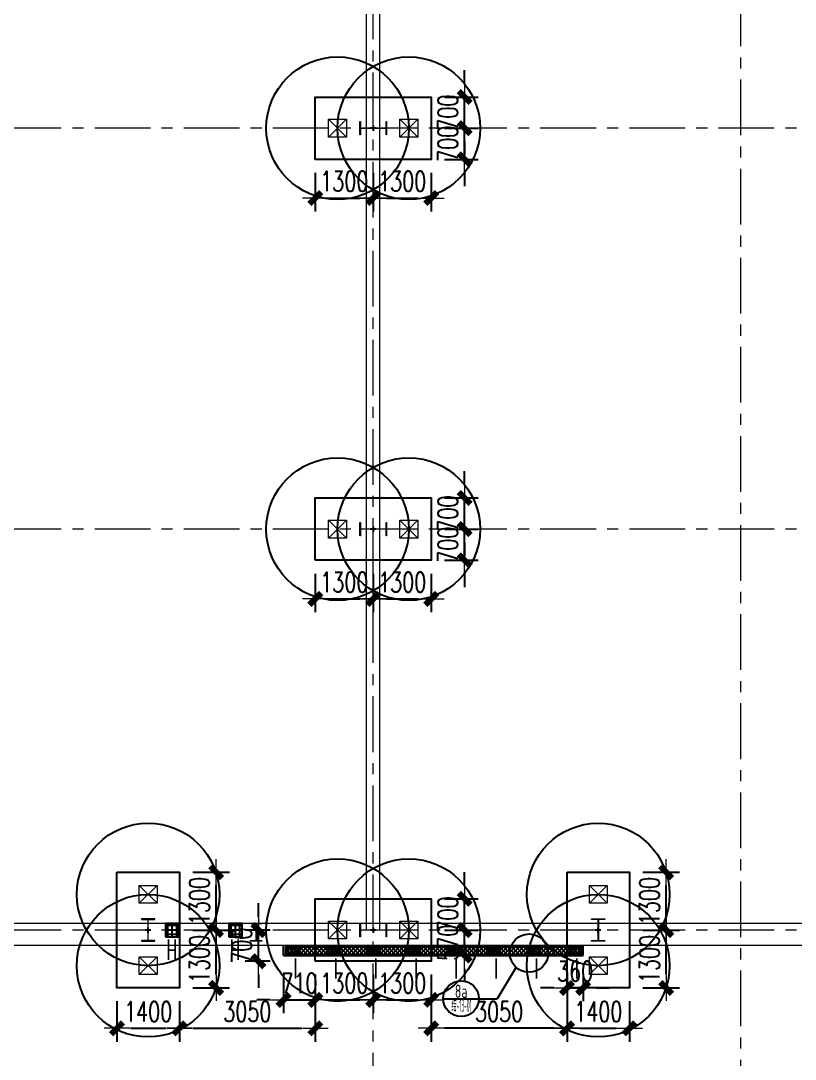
# Model space of a CAD drawing. Extents: x -1201378 to 2367219, y -619313 to 244905.
# Drawn here: x -140267 to -122889, y 134752 to 158063 of the extents above; entities that cross this region are included whole.
import ezdxf
from ezdxf.enums import TextEntityAlignment as Align

# ---------------------------------------------------------------- set-up
doc = ezdxf.new("R2010")
doc.units = 0
doc.header["$LTSCALE"] = 1000
doc.linetypes.add('CENTER', pattern=[2, 1.25, -0.25, 0.25, -0.25])
doc.layers.get('0').update_dxf_attribs({"linetype": 'CONTINUOUS'})
doc.layers.get('Defpoints').update_dxf_attribs({"linetype": 'CONTINUOUS'})
for name, color, linetype in [('2钢材断面', 2, 'CONTINUOUS'), ('30预埋件', 30, 'CONTINUOUS'), ('40钢材投影', 40, 'CONTINUOUS'), ('ALT_CEN-0-30', 1, 'CENTER'), ('S-DOTE1', 140, 'CENTER'), ('S-HATCH1-W', 252, 'CONTINUOUS'), ('S-SS', 111, 'CONTINUOUS'), ('S-XXX', 241, 'CONTINUOUS'), ('结构轮廓线', 1, 'CONTINUOUS')]:
    doc.layers.add(name, color=color, linetype=linetype)
for name, color, linetype, lineweight in [('S-axis', 111, 'CONTINUOUS', 0), ('S-bkl', 4, 'CONTINUOUS', 0), ('S-col', 2, 'CONTINUOUS', 0), ('S-dim', 81, 'CONTINUOUS', 0), ('S-dote', 5, 'CENTER', 0), ('S-zhuang', 1, 'CONTINUOUS', 0)]:
    doc.layers.add(name, color=color, linetype=linetype, lineweight=lineweight)
doc.styles.add('DHTEXT-1', font='romans.shx', dxfattribs={"width": 0.7, "bigfont": 'chinese.shx'})
doc.styles.add('HZS', font='hzs.shx', dxfattribs={"width": 0.7, "bigfont": 'hztxt.shx'})
doc.styles.add('SS1', font='tj-romans1.shx', dxfattribs={"width": 0.7, "bigfont": 'tj-hztxt1.shx'})
doc.dimstyles.new('S-150-ARCHI', dxfattribs={"dimscale": 150, "dimtxt": 3, "dimasz": 2, "dimexe": 2, "dimexo": 2, "dimgap": 1, "dimtad": 1, "dimdec": 0, "dimzin": 0, "dimdsep": 46, "dimtxsty": 'SS1', "dimblk1": 'TT', "dimblk2": 'TT', "dimsah": 1, "dimcen": 1, "dimclrd": 256, "dimclre": 256, "dimclrt": 256, "dimadec": 0, "dimazin": 0, "dimtfac": 1, "dimtdec": 0, "dimtix": 1, "dimtmove": 2, "dimatfit": 0, "dimldrblk": 'TT', "dimfxl": 2, "dimtolj": 1, "dimtzin": 0, "dimarcsym": 0})

# ---------------------------------------------------------------- blocks, each defined once
blk = doc.blocks.new('_FZH')
at = {"layer": 'S-col'}
blk.add_lwpolyline([(-0.375, -0.188), (-0.375, 0.187), (-0.36, 0.187), (-0.36, 0.005), (0.36, 0.005), (0.36, 0.187), (0.375, 0.187), (0.375, -0.188), (0.36, -0.188), (0.36, -0.005), (-0.36, -0.005), (-0.36, -0.188)], close=True, dxfattribs=at)
blk = doc.blocks.new('w4234324')
at = {"layer": 'S-col', "xscale": 800.0000000000005, "yscale": 800.0000000000005, "zscale": 800.0000000000005}
for p in [(-177454, 759820), (-177454, 750820), (-177454, 741820)]:
    blk.add_blockref('_FZH', p, dxfattribs=at)
blk = doc.blocks.new('S-ZHUANG-400')
at = {"layer": 'S-zhuang'}
for p, q in [((200, -200), (-200, 200)), ((-200, -200), (200, 200))]:
    blk.add_line(p, q, dxfattribs=at)
blk.add_lwpolyline([(-200, 200), (200, 200), (200, -200), (-200, -200)], close=True, dxfattribs=at)
blk = doc.blocks.new('CT2')
at = {"layer": 'Defpoints'}
for centre in [(-193625, -186366), (-193625, -187966)]:
    blk.add_circle(centre, 1600, dxfattribs=at)
at = {"layer": 'S-DOTE1', "ltscale": 0.25}
for p, q in [((-193565, -187166), (-193685, -187166)), ((-193625, -187226), (-193625, -187106))]:
    blk.add_line(p, q, dxfattribs=at)
at = {"layer": 'S-HATCH1-W'}
blk.add_lwpolyline([(-194325, -185866), (-192925, -185866), (-192925, -188466), (-194325, -188466)], close=True, dxfattribs=at)
at = {"layer": 'S-zhuang'}
for p in [(-193625, -186366), (-193625, -187966)]:
    blk.add_blockref('S-ZHUANG-400', p, dxfattribs=at)
blk = doc.blocks.new('1#轴网')
at = {"layer": 'S-dote'}
for p, q in [((-132358.5, 19024), (-132358.5, 124689.3)), ((-124108.5, 18867), (-124108.5, 124689.3)), ((-99358.5, 43027), (-216950.7, 43027)), ((-99358.5, 34027), (-216950.7, 34027)), ((-99358.5, 25027), (-216950.7, 25027))]:
    blk.add_line(p, q, dxfattribs=at)
blk = doc.blocks.new('TT')
blk.add_line((-0.969, 0), (0.969, 0))
at = {"const_width": 0.45}
blk.add_lwpolyline([(-0.442, -0.442), (0.442, 0.442)], dxfattribs=at)
blk = doc.blocks.new('*D2554')
at = {"layer": 'Defpoints', "color": 0, "transparency": 16777216}
for p in [(-133658, 136952), (-132358, 136952), (-132358, 136085)]:
    blk.add_point(p, dxfattribs=at)
at = {"layer": 'S-dim', "lineweight": -2, "transparency": 16777216}
for p, q in [((-133658, 136652), (-133658, 135785)), ((-132358, 136652), (-132358, 135785)), ((-133358, 136085), (-132658, 136085))]:
    blk.add_line(p, q, dxfattribs=at)
at = {"layer": 'S-dim', "lineweight": -2, "transparency": 16777216, "xscale": 300, "yscale": 300, "zscale": 300, "rotation": 180}
blk.add_blockref('TT', (-133658, 136085), dxfattribs=at)
at = {"layer": 'S-dim', "lineweight": -2, "transparency": 16777216, "xscale": 300, "yscale": 300, "zscale": 300}
blk.add_blockref('TT', (-132358, 136085), dxfattribs=at)
at = {"layer": 'S-dim', "transparency": 16777216, "insert": (-133008, 136460), "char_height": 450, "attachment_point": 5, "style": 'SS1'}
blk.add_mtext('\\A1;1300', dxfattribs=at)
blk = doc.blocks.new('*D2555')
at = {"layer": 'Defpoints', "color": 0, "transparency": 16777216}
for p in [(-132358, 136952), (-131058, 136952), (-131058, 136085)]:
    blk.add_point(p, dxfattribs=at)
at = {"layer": 'S-dim', "lineweight": -2, "transparency": 16777216}
for p, q in [((-132358, 136652), (-132358, 135785)), ((-131058, 136652), (-131058, 135785)), ((-132058, 136085), (-131358, 136085))]:
    blk.add_line(p, q, dxfattribs=at)
at = {"layer": 'S-dim', "lineweight": -2, "transparency": 16777216, "xscale": 300, "yscale": 300, "zscale": 300, "rotation": 180}
blk.add_blockref('TT', (-132358, 136085), dxfattribs=at)
at = {"layer": 'S-dim', "lineweight": -2, "transparency": 16777216, "xscale": 300, "yscale": 300, "zscale": 300}
blk.add_blockref('TT', (-131058, 136085), dxfattribs=at)
at = {"layer": 'S-dim', "transparency": 16777216, "insert": (-131708, 136460), "char_height": 450, "attachment_point": 5, "style": 'SS1'}
blk.add_mtext('\\A1;1300', dxfattribs=at)
blk = doc.blocks.new('*D2556')
at = {"layer": 'Defpoints', "color": 0, "transparency": 16777216}
for p in [(-131058, 137652), (-130307, 137652), (-131058, 137082)]:
    blk.add_point(p, dxfattribs=at)
at = {"layer": 'S-dim', "lineweight": -2, "transparency": 16777216}
for p, q in [((-130307, 137952), (-130307, 138252)), ((-130758, 137652), (-130007, 137652)), ((-130307, 137082), (-130307, 137652)), ((-130758, 137082), (-130007, 137082)), ((-130307, 136782), (-130307, 136482))]:
    blk.add_line(p, q, dxfattribs=at)
at = {"layer": 'S-dim', "lineweight": -2, "transparency": 16777216, "xscale": 300, "yscale": 300, "zscale": 300}
for p, rotation in [((-130307, 137652), 270), ((-130307, 137082), 90)]:
    blk.add_blockref('TT', p, dxfattribs=dict(at, rotation=rotation))
at = {"layer": 'S-dim', "transparency": 16777216, "insert": (-130682, 137367), "char_height": 450, "attachment_point": 5, "rotation": 90, "style": 'SS1'}
blk.add_mtext('\\A1;570', dxfattribs=at)
blk = doc.blocks.new('*D2557')
at = {"layer": 'Defpoints', "color": 0, "transparency": 16777216}
for p in [(-131058, 138352), (-130307, 138352), (-131058, 137652)]:
    blk.add_point(p, dxfattribs=at)
at = {"layer": 'S-dim', "lineweight": -2, "transparency": 16777216}
for p, q in [((-130307, 138652), (-130307, 138952)), ((-130758, 138352), (-130007, 138352)), ((-130307, 137652), (-130307, 138352)), ((-130758, 137652), (-130007, 137652)), ((-130307, 137352), (-130307, 137052))]:
    blk.add_line(p, q, dxfattribs=at)
at = {"layer": 'S-dim', "lineweight": -2, "transparency": 16777216, "xscale": 300, "yscale": 300, "zscale": 300}
for p, rotation in [((-130307, 138352), 270), ((-130307, 137652), 90)]:
    blk.add_blockref('TT', p, dxfattribs=dict(at, rotation=rotation))
at = {"layer": 'S-dim', "transparency": 16777216, "insert": (-130682, 138002), "char_height": 450, "attachment_point": 5, "rotation": 90, "style": 'SS1'}
blk.add_mtext('\\A1;700', dxfattribs=at)
blk = doc.blocks.new('*D2582')
at = {"layer": 'Defpoints', "color": 0, "transparency": 16777216}
for p in [(-133658, 145952), (-132358, 145952), (-132358, 145085)]:
    blk.add_point(p, dxfattribs=at)
at = {"layer": 'S-dim', "lineweight": -2, "transparency": 16777216}
for p, q in [((-133658, 145652), (-133658, 144785)), ((-132358, 145652), (-132358, 144785)), ((-133358, 145085), (-132658, 145085))]:
    blk.add_line(p, q, dxfattribs=at)
at = {"layer": 'S-dim', "lineweight": -2, "transparency": 16777216, "xscale": 300, "yscale": 300, "zscale": 300, "rotation": 180}
blk.add_blockref('TT', (-133658, 145085), dxfattribs=at)
at = {"layer": 'S-dim', "lineweight": -2, "transparency": 16777216, "xscale": 300, "yscale": 300, "zscale": 300}
blk.add_blockref('TT', (-132358, 145085), dxfattribs=at)
at = {"layer": 'S-dim', "transparency": 16777216, "insert": (-133008, 145460), "char_height": 450, "attachment_point": 5, "style": 'SS1'}
blk.add_mtext('\\A1;1300', dxfattribs=at)
blk = doc.blocks.new('*D2583')
at = {"layer": 'Defpoints', "color": 0, "transparency": 16777216}
for p in [(-132358, 145952), (-131058, 145952), (-131058, 145085)]:
    blk.add_point(p, dxfattribs=at)
at = {"layer": 'S-dim', "lineweight": -2, "transparency": 16777216}
for p, q in [((-132358, 145652), (-132358, 144785)), ((-131058, 145652), (-131058, 144785)), ((-132058, 145085), (-131358, 145085))]:
    blk.add_line(p, q, dxfattribs=at)
at = {"layer": 'S-dim', "lineweight": -2, "transparency": 16777216, "xscale": 300, "yscale": 300, "zscale": 300, "rotation": 180}
blk.add_blockref('TT', (-132358, 145085), dxfattribs=at)
at = {"layer": 'S-dim', "lineweight": -2, "transparency": 16777216, "xscale": 300, "yscale": 300, "zscale": 300}
blk.add_blockref('TT', (-131058, 145085), dxfattribs=at)
at = {"layer": 'S-dim', "transparency": 16777216, "insert": (-131708, 145460), "char_height": 450, "attachment_point": 5, "style": 'SS1'}
blk.add_mtext('\\A1;1300', dxfattribs=at)
blk = doc.blocks.new('*D2584')
at = {"layer": 'Defpoints', "color": 0, "transparency": 16777216}
for p in [(-131058, 146652), (-130307, 146652), (-131058, 145952)]:
    blk.add_point(p, dxfattribs=at)
at = {"layer": 'S-dim', "lineweight": -2, "transparency": 16777216}
for p, q in [((-130307, 146952), (-130307, 147252)), ((-130758, 146652), (-130007, 146652)), ((-130307, 145952), (-130307, 146652)), ((-130758, 145952), (-130007, 145952)), ((-130307, 145652), (-130307, 145352))]:
    blk.add_line(p, q, dxfattribs=at)
at = {"layer": 'S-dim', "lineweight": -2, "transparency": 16777216, "xscale": 300, "yscale": 300, "zscale": 300}
for p, rotation in [((-130307, 146652), 270), ((-130307, 145952), 90)]:
    blk.add_blockref('TT', p, dxfattribs=dict(at, rotation=rotation))
at = {"layer": 'S-dim', "transparency": 16777216, "insert": (-130682, 146302), "char_height": 450, "attachment_point": 5, "rotation": 90, "style": 'SS1'}
blk.add_mtext('\\A1;700', dxfattribs=at)
blk = doc.blocks.new('*D2585')
at = {"layer": 'Defpoints', "color": 0, "transparency": 16777216}
for p in [(-131058, 147352), (-130307, 147352), (-131058, 146652)]:
    blk.add_point(p, dxfattribs=at)
at = {"layer": 'S-dim', "lineweight": -2, "transparency": 16777216}
for p, q in [((-130307, 147652), (-130307, 147952)), ((-130758, 147352), (-130007, 147352)), ((-130307, 146652), (-130307, 147352)), ((-130758, 146652), (-130007, 146652)), ((-130307, 146352), (-130307, 146052))]:
    blk.add_line(p, q, dxfattribs=at)
at = {"layer": 'S-dim', "lineweight": -2, "transparency": 16777216, "xscale": 300, "yscale": 300, "zscale": 300}
for p, rotation in [((-130307, 147352), 270), ((-130307, 146652), 90)]:
    blk.add_blockref('TT', p, dxfattribs=dict(at, rotation=rotation))
at = {"layer": 'S-dim', "transparency": 16777216, "insert": (-130682, 147002), "char_height": 450, "attachment_point": 5, "rotation": 90, "style": 'SS1'}
blk.add_mtext('\\A1;700', dxfattribs=at)
blk = doc.blocks.new('*D2598')
at = {"layer": 'Defpoints', "color": 0, "transparency": 16777216}
for p in [(-133658, 154952), (-132358, 154952), (-132358, 154085)]:
    blk.add_point(p, dxfattribs=at)
at = {"layer": 'S-dim', "lineweight": -2, "transparency": 16777216}
for p, q in [((-133658, 154652), (-133658, 153785)), ((-132358, 154652), (-132358, 153785)), ((-133358, 154085), (-132658, 154085))]:
    blk.add_line(p, q, dxfattribs=at)
at = {"layer": 'S-dim', "lineweight": -2, "transparency": 16777216, "xscale": 300, "yscale": 300, "zscale": 300, "rotation": 180}
blk.add_blockref('TT', (-133658, 154085), dxfattribs=at)
at = {"layer": 'S-dim', "lineweight": -2, "transparency": 16777216, "xscale": 300, "yscale": 300, "zscale": 300}
blk.add_blockref('TT', (-132358, 154085), dxfattribs=at)
at = {"layer": 'S-dim', "transparency": 16777216, "insert": (-133008, 154460), "char_height": 450, "attachment_point": 5, "style": 'SS1'}
blk.add_mtext('\\A1;1300', dxfattribs=at)
blk = doc.blocks.new('*D2599')
at = {"layer": 'Defpoints', "color": 0, "transparency": 16777216}
for p in [(-132358, 154952), (-131058, 154952), (-131058, 154085)]:
    blk.add_point(p, dxfattribs=at)
at = {"layer": 'S-dim', "lineweight": -2, "transparency": 16777216}
for p, q in [((-132358, 154652), (-132358, 153785)), ((-131058, 154652), (-131058, 153785)), ((-132058, 154085), (-131358, 154085))]:
    blk.add_line(p, q, dxfattribs=at)
at = {"layer": 'S-dim', "lineweight": -2, "transparency": 16777216, "xscale": 300, "yscale": 300, "zscale": 300, "rotation": 180}
blk.add_blockref('TT', (-132358, 154085), dxfattribs=at)
at = {"layer": 'S-dim', "lineweight": -2, "transparency": 16777216, "xscale": 300, "yscale": 300, "zscale": 300}
blk.add_blockref('TT', (-131058, 154085), dxfattribs=at)
at = {"layer": 'S-dim', "transparency": 16777216, "insert": (-131708, 154460), "char_height": 450, "attachment_point": 5, "style": 'SS1'}
blk.add_mtext('\\A1;1300', dxfattribs=at)
blk = doc.blocks.new('*D2600')
at = {"layer": 'Defpoints', "color": 0, "transparency": 16777216}
for p in [(-131058, 155652), (-130307, 155652), (-131058, 154952)]:
    blk.add_point(p, dxfattribs=at)
at = {"layer": 'S-dim', "lineweight": -2, "transparency": 16777216}
for p, q in [((-130307, 155952), (-130307, 156252)), ((-130758, 155652), (-130007, 155652)), ((-130307, 154952), (-130307, 155652)), ((-130758, 154952), (-130007, 154952)), ((-130307, 154652), (-130307, 154352))]:
    blk.add_line(p, q, dxfattribs=at)
at = {"layer": 'S-dim', "lineweight": -2, "transparency": 16777216, "xscale": 300, "yscale": 300, "zscale": 300}
for p, rotation in [((-130307, 155652), 270), ((-130307, 154952), 90)]:
    blk.add_blockref('TT', p, dxfattribs=dict(at, rotation=rotation))
at = {"layer": 'S-dim', "transparency": 16777216, "insert": (-130682, 155302), "char_height": 450, "attachment_point": 5, "rotation": 90, "style": 'SS1'}
blk.add_mtext('\\A1;700', dxfattribs=at)
blk = doc.blocks.new('*D2601')
at = {"layer": 'Defpoints', "color": 0, "transparency": 16777216}
for p in [(-131058, 156352), (-130307, 156352), (-131058, 155652)]:
    blk.add_point(p, dxfattribs=at)
at = {"layer": 'S-dim', "lineweight": -2, "transparency": 16777216}
for p, q in [((-130307, 156652), (-130307, 156952)), ((-130758, 156352), (-130007, 156352)), ((-130307, 155652), (-130307, 156352)), ((-130758, 155652), (-130007, 155652)), ((-130307, 155352), (-130307, 155052))]:
    blk.add_line(p, q, dxfattribs=at)
at = {"layer": 'S-dim', "lineweight": -2, "transparency": 16777216, "xscale": 300, "yscale": 300, "zscale": 300}
for p, rotation in [((-130307, 156352), 270), ((-130307, 155652), 90)]:
    blk.add_blockref('TT', p, dxfattribs=dict(at, rotation=rotation))
at = {"layer": 'S-dim', "transparency": 16777216, "insert": (-130682, 156002), "char_height": 450, "attachment_point": 5, "rotation": 90, "style": 'SS1'}
blk.add_mtext('\\A1;700', dxfattribs=at)
blk = doc.blocks.new('*D2846')
at = {"layer": 'Defpoints', "color": 0, "transparency": 16777216}
for p in [(-138108, 136352), (-136708, 136352), (-136708, 135446)]:
    blk.add_point(p, dxfattribs=at)
at = {"layer": 'S-dim', "lineweight": -2, "transparency": 16777216}
for p, q in [((-138108, 136052), (-138108, 135146)), ((-136708, 136052), (-136708, 135146)), ((-137808, 135446), (-137008, 135446))]:
    blk.add_line(p, q, dxfattribs=at)
at = {"layer": 'S-dim', "lineweight": -2, "transparency": 16777216, "xscale": 300, "yscale": 300, "zscale": 300, "rotation": 180}
blk.add_blockref('TT', (-138108, 135446), dxfattribs=at)
at = {"layer": 'S-dim', "lineweight": -2, "transparency": 16777216, "xscale": 300, "yscale": 300, "zscale": 300}
blk.add_blockref('TT', (-136708, 135446), dxfattribs=at)
at = {"layer": 'S-dim', "transparency": 16777216, "insert": (-137408, 135821), "char_height": 450, "attachment_point": 5, "style": 'SS1'}
blk.add_mtext('\\A1;1400', dxfattribs=at)
blk = doc.blocks.new('*D2847')
at = {"layer": 'Defpoints', "color": 0, "transparency": 16777216}
for p in [(-133658, 136371), (-136708, 136352), (-133658, 135446)]:
    blk.add_point(p, dxfattribs=at)
at = {"layer": 'S-dim', "lineweight": -2, "transparency": 16777216}
for p, q in [((-136708, 136052), (-136708, 135146)), ((-133658, 136071), (-133658, 135146)), ((-136408, 135446), (-133958, 135446))]:
    blk.add_line(p, q, dxfattribs=at)
at = {"layer": 'S-dim', "lineweight": -2, "transparency": 16777216, "xscale": 300, "yscale": 300, "zscale": 300, "rotation": 180}
blk.add_blockref('TT', (-136708, 135446), dxfattribs=at)
at = {"layer": 'S-dim', "lineweight": -2, "transparency": 16777216, "xscale": 300, "yscale": 300, "zscale": 300}
blk.add_blockref('TT', (-133658, 135446), dxfattribs=at)
at = {"layer": 'S-dim', "transparency": 16777216, "insert": (-135183, 135821), "char_height": 450, "attachment_point": 5, "style": 'SS1'}
blk.add_mtext('\\A1;3050', dxfattribs=at)
blk = doc.blocks.new('*D2848')
at = {"layer": 'Defpoints', "color": 0, "transparency": 16777216}
for p in [(-136708, 137652), (-135884, 137652), (-136708, 136352)]:
    blk.add_point(p, dxfattribs=at)
at = {"layer": 'S-dim', "lineweight": -2, "transparency": 16777216}
for p, q in [((-136408, 137652), (-135584, 137652)), ((-135884, 136652), (-135884, 137352)), ((-136408, 136352), (-135584, 136352))]:
    blk.add_line(p, q, dxfattribs=at)
at = {"layer": 'S-dim', "lineweight": -2, "transparency": 16777216, "xscale": 300, "yscale": 300, "zscale": 300}
for p, rotation in [((-135884, 137652), 90), ((-135884, 136352), 270)]:
    blk.add_blockref('TT', p, dxfattribs=dict(at, rotation=rotation))
at = {"layer": 'S-dim', "transparency": 16777216, "insert": (-136259, 137002), "char_height": 450, "attachment_point": 5, "rotation": 90, "style": 'SS1'}
blk.add_mtext('\\A1;1300', dxfattribs=at)
blk = doc.blocks.new('*D2849')
at = {"layer": 'Defpoints', "color": 0, "transparency": 16777216}
for p in [(-136708, 138952), (-135884, 138952), (-136708, 137652)]:
    blk.add_point(p, dxfattribs=at)
at = {"layer": 'S-dim', "lineweight": -2, "transparency": 16777216}
for p, q in [((-136408, 138952), (-135584, 138952)), ((-135884, 137952), (-135884, 138652)), ((-136408, 137652), (-135584, 137652))]:
    blk.add_line(p, q, dxfattribs=at)
at = {"layer": 'S-dim', "lineweight": -2, "transparency": 16777216, "xscale": 300, "yscale": 300, "zscale": 300}
for p, rotation in [((-135884, 138952), 90), ((-135884, 137652), 270)]:
    blk.add_blockref('TT', p, dxfattribs=dict(at, rotation=rotation))
at = {"layer": 'S-dim', "transparency": 16777216, "insert": (-136259, 138302), "char_height": 450, "attachment_point": 5, "rotation": 90, "style": 'SS1'}
blk.add_mtext('\\A1;1300', dxfattribs=at)
blk = doc.blocks.new('*D2858')
at = {"layer": 'Defpoints', "color": 0, "transparency": 16777216}
for p in [(-128008, 136352), (-126608, 136352), (-126608, 135446)]:
    blk.add_point(p, dxfattribs=at)
at = {"layer": 'S-dim', "lineweight": -2, "transparency": 16777216}
for p, q in [((-128008, 136052), (-128008, 135146)), ((-126608, 136052), (-126608, 135146)), ((-127708, 135446), (-126908, 135446))]:
    blk.add_line(p, q, dxfattribs=at)
at = {"layer": 'S-dim', "lineweight": -2, "transparency": 16777216, "xscale": 300, "yscale": 300, "zscale": 300, "rotation": 180}
blk.add_blockref('TT', (-128008, 135446), dxfattribs=at)
at = {"layer": 'S-dim', "lineweight": -2, "transparency": 16777216, "xscale": 300, "yscale": 300, "zscale": 300}
blk.add_blockref('TT', (-126608, 135446), dxfattribs=at)
at = {"layer": 'S-dim', "transparency": 16777216, "insert": (-127308, 135821), "char_height": 450, "attachment_point": 5, "style": 'SS1'}
blk.add_mtext('\\A1;1400', dxfattribs=at)
blk = doc.blocks.new('*D2859')
at = {"layer": 'Defpoints', "color": 0, "transparency": 16777216}
for p in [(-126608, 137652), (-125784, 137652), (-126608, 136352)]:
    blk.add_point(p, dxfattribs=at)
at = {"layer": 'S-dim', "lineweight": -2, "transparency": 16777216}
for p, q in [((-126308, 137652), (-125484, 137652)), ((-125784, 136652), (-125784, 137352)), ((-126308, 136352), (-125484, 136352))]:
    blk.add_line(p, q, dxfattribs=at)
at = {"layer": 'S-dim', "lineweight": -2, "transparency": 16777216, "xscale": 300, "yscale": 300, "zscale": 300}
for p, rotation in [((-125784, 137652), 90), ((-125784, 136352), 270)]:
    blk.add_blockref('TT', p, dxfattribs=dict(at, rotation=rotation))
at = {"layer": 'S-dim', "transparency": 16777216, "insert": (-126159, 137002), "char_height": 450, "attachment_point": 5, "rotation": 90, "style": 'SS1'}
blk.add_mtext('\\A1;1300', dxfattribs=at)
blk = doc.blocks.new('*D2860')
at = {"layer": 'Defpoints', "color": 0, "transparency": 16777216}
for p in [(-126608, 138952), (-125784, 138952), (-126608, 137652)]:
    blk.add_point(p, dxfattribs=at)
at = {"layer": 'S-dim', "lineweight": -2, "transparency": 16777216}
for p, q in [((-126308, 138952), (-125484, 138952)), ((-125784, 137952), (-125784, 138652)), ((-126308, 137652), (-125484, 137652))]:
    blk.add_line(p, q, dxfattribs=at)
at = {"layer": 'S-dim', "lineweight": -2, "transparency": 16777216, "xscale": 300, "yscale": 300, "zscale": 300}
for p, rotation in [((-125784, 138952), 90), ((-125784, 137652), 270)]:
    blk.add_blockref('TT', p, dxfattribs=dict(at, rotation=rotation))
at = {"layer": 'S-dim', "transparency": 16777216, "insert": (-126159, 138302), "char_height": 450, "attachment_point": 5, "rotation": 90, "style": 'SS1'}
blk.add_mtext('\\A1;1300', dxfattribs=at)
blk = doc.blocks.new('*D2861')
at = {"layer": 'Defpoints', "color": 0, "transparency": 16777216}
for p in [(-131058, 136352), (-128008, 136352), (-131058, 135446)]:
    blk.add_point(p, dxfattribs=at)
at = {"layer": 'S-dim', "lineweight": -2, "transparency": 16777216}
for p, q in [((-131058, 136052), (-131058, 135146)), ((-128008, 136052), (-128008, 135146)), ((-128308, 135446), (-130758, 135446))]:
    blk.add_line(p, q, dxfattribs=at)
at = {"layer": 'S-dim', "lineweight": -2, "transparency": 16777216, "xscale": 300, "yscale": 300, "zscale": 300, "rotation": 180}
blk.add_blockref('TT', (-131058, 135446), dxfattribs=at)
at = {"layer": 'S-dim', "lineweight": -2, "transparency": 16777216, "xscale": 300, "yscale": 300, "zscale": 300}
blk.add_blockref('TT', (-128008, 135446), dxfattribs=at)
at = {"layer": 'S-dim', "transparency": 16777216, "insert": (-129533, 135821), "char_height": 450, "attachment_point": 5, "style": 'SS1'}
blk.add_mtext('\\A1;3050', dxfattribs=at)
blk = doc.blocks.new('*D6506')
at = {"layer": 'Defpoints', "color": 0, "transparency": 16777216}
for p in [(-134368, 136952), (-133658, 136952), (-133658, 136085)]:
    blk.add_point(p, dxfattribs=at)
at = {"layer": 'S-dim', "lineweight": -2, "transparency": 16777216}
for p, q in [((-134368, 136652), (-134368, 135785)), ((-133658, 136652), (-133658, 135785)), ((-134668, 136085), (-134968, 136085)), ((-134368, 136085), (-133658, 136085)), ((-133358, 136085), (-133058, 136085))]:
    blk.add_line(p, q, dxfattribs=at)
at = {"layer": 'S-dim', "lineweight": -2, "transparency": 16777216, "xscale": 300, "yscale": 300, "zscale": 300}
blk.add_blockref('TT', (-134368, 136085), dxfattribs=at)
at = {"layer": 'S-dim', "lineweight": -2, "transparency": 16777216, "xscale": 300, "yscale": 300, "zscale": 300, "rotation": 180}
blk.add_blockref('TT', (-133658, 136085), dxfattribs=at)
at = {"layer": 'S-dim', "transparency": 16777216, "insert": (-134013, 136460), "char_height": 450, "attachment_point": 5, "style": 'SS1'}
blk.add_mtext('\\A1;710', dxfattribs=at)
blk = doc.blocks.new('*D6507')
at = {"layer": 'Defpoints', "color": 0, "transparency": 16777216}
for p in [(-134933, 137652), (-134368, 137652), (-134368, 136952)]:
    blk.add_point(p, dxfattribs=at)
at = {"layer": 'S-dim', "lineweight": -2, "transparency": 16777216}
for p, q in [((-134933, 137952), (-134933, 138252)), ((-134668, 137652), (-135233, 137652)), ((-134933, 136952), (-134933, 137652)), ((-134668, 136952), (-135233, 136952)), ((-134933, 136652), (-134933, 136352))]:
    blk.add_line(p, q, dxfattribs=at)
at = {"layer": 'S-dim', "lineweight": -2, "transparency": 16777216, "xscale": 300, "yscale": 300, "zscale": 300}
for p, rotation in [((-134933, 137652), 270), ((-134933, 136952), 90)]:
    blk.add_blockref('TT', p, dxfattribs=dict(at, rotation=rotation))
at = {"layer": 'S-dim', "transparency": 16777216, "insert": (-135308, 137302), "char_height": 450, "attachment_point": 5, "rotation": 90, "style": 'SS1'}
blk.add_mtext('\\A1;700', dxfattribs=at)
blk = doc.blocks.new('*D6508')
at = {"layer": 'Defpoints', "color": 0, "transparency": 16777216}
for p in [(-128008, 136952), (-127648, 136952), (-127648, 136352)]:
    blk.add_point(p, dxfattribs=at)
at = {"layer": 'S-dim', "lineweight": -2, "transparency": 16777216}
for p, q in [((-128008, 136652), (-128008, 136052)), ((-127648, 136652), (-127648, 136052)), ((-128308, 136352), (-128608, 136352)), ((-128008, 136352), (-127648, 136352)), ((-127348, 136352), (-127048, 136352))]:
    blk.add_line(p, q, dxfattribs=at)
at = {"layer": 'S-dim', "lineweight": -2, "transparency": 16777216, "xscale": 300, "yscale": 300, "zscale": 300}
blk.add_blockref('TT', (-128008, 136352), dxfattribs=at)
at = {"layer": 'S-dim', "lineweight": -2, "transparency": 16777216, "xscale": 300, "yscale": 300, "zscale": 300, "rotation": 180}
blk.add_blockref('TT', (-127648, 136352), dxfattribs=at)
at = {"layer": 'S-dim', "transparency": 16777216, "insert": (-127828, 136727), "char_height": 450, "attachment_point": 5, "style": 'SS1'}
blk.add_mtext('\\A1;360', dxfattribs=at)
blk = doc.blocks.new('1号厂房一层')
at = {"layer": '结构轮廓线', "color": 1, "ltscale": 500}
for p, q in [((-134368, 437082), (-134368, 437302)), ((-127648, 437082), (-127648, 437302)), ((-134368, 437082), (-127648, 437082)), ((-134318, 437082), (-127698, 437082))]:
    blk.add_line(p, q, dxfattribs=at)
blk = doc.blocks.new('20250903183753')
at = {"layer": '2钢材断面'}
for p, q in [((150, 0), (-150, 0)), ((-150, 0), (-150, -300)), ((150, -300), (150, 0)), ((-150, -300), (150, -300))]:
    blk.add_line(p, q, dxfattribs=at)
at = {"layer": '40钢材投影'}
for centre, radius in [((-100, -50), 12), ((-100, -150), 12), ((-100, -50), 6), ((-100, -150), 6), ((0, -50), 12), ((0, -150), 12), ((0, -50), 6), ((0, -150), 6), ((100, -50), 12), ((100, -150), 12), ((100, -50), 6), ((100, -150), 6), ((-100, -250), 12), ((-100, -250), 6), ((0, -250), 12), ((0, -250), 6), ((100, -251), 12), ((100, -251), 6)]:
    blk.add_circle(centre, radius, dxfattribs=at)
at = {"layer": 'ALT_CEN-0-30', "ltscale": 20}
for p, q in [((-100, 0), (-100, -300)), ((0, 0), (0, -300)), ((100, 0), (100, -300)), ((-150, -50), (150, -50)), ((-150, -150), (150, -150)), ((-150, -250), (150, -250))]:
    blk.add_line(p, q, dxfattribs=at)
blk = doc.blocks.new('20250903183821')
at = {"ltscale": 50}
blk.add_blockref('20250903183753', (0, 0), dxfattribs=at)
at = {"layer": '30预埋件', "style": 'DHTEXT-1', "text_generation_flag": 6, "width": 0.55}
blk.add_attdef('B', (-105, 65), '', height=450, rotation=180, dxfattribs=at)
blk = doc.blocks.new('20250902145151')
at = {"layer": '2钢材断面'}
for p, q in [((150, 100), (-150, 100)), ((-150, 100), (-150, -100)), ((150, -100), (150, 100)), ((-150, -100), (150, -100))]:
    blk.add_line(p, q, dxfattribs=at)
at = {"layer": '40钢材投影'}
for centre, radius in [((-100, 50), 10), ((-100, 50), 5), ((0, 50), 10), ((0, 50), 5), ((100, 50), 10), ((100, 50), 5), ((-100, -50), 10), ((-100, -50), 5), ((0, -50), 10), ((0, -50), 5), ((100, -50), 10), ((100, -50), 5)]:
    blk.add_circle(centre, radius, dxfattribs=at)
at = {"layer": 'ALT_CEN-0-30', "ltscale": 20}
for p, q in [((-150, 50), (150, 50)), ((-100, 100), (-100, -100)), ((0, 100), (0, -100)), ((100, 100), (100, -100)), ((-150, -50), (150, -50))]:
    blk.add_line(p, q, dxfattribs=at)
blk = doc.blocks.new('20250912153858')
at = {"ltscale": 50}
blk.add_blockref('20250902145151', (0, 100), dxfattribs=at)
at = {"layer": '30预埋件', "style": 'DHTEXT-1', "text_generation_flag": 6, "width": 0.55}
blk.add_attdef('B', (105, -65), '', height=450, dxfattribs=at)
blk = doc.blocks.new('A$Ce592290a')
at = {"layer": 'S-col', "color": 1}
blk.add_lwpolyline([(74000, -90238), (74000, -90250), (73750, -90250), (73750, -90238), (73871, -90238), (73871, -89862), (73750, -89862), (73750, -89850), (74000, -89850), (74000, -89862), (73879, -89862), (73879, -90238)], close=True, dxfattribs=at)

msp = doc.modelspace()

# ---------------------------------------------------------------- hatches: boundary and pattern name
at = {"layer": 'S-HATCH1-W'}
h = msp.add_hatch(dxfattribs=at)
h.set_pattern_fill('ANSI37', color=256, scale=20)
h.set_pattern_definition([(45, (71050.04, 392900.205), (-44.90128, 44.90128), []), (135, (71050.04, 392900.205), (-44.90128, -44.90128), [])])
h.paths.add_polyline_path([(-127698.4, 137081.9), (-127698.4, 137281.9), (-134318.4, 137281.9), (-134318.4, 137081.9)])

# ---------------------------------------------------------------- linework, layer by layer
at = {"layer": 'S-bkl'}
msp.add_line((-132508.5, 137651.8), (-132508.5, 227651.8), dxfattribs=at)
for points in [[(-132208.5, 137651.8), (-132208.5, 227651.8)], [(-100458.5, 137801.8), (-208914.4, 137801.8)], [(-100458.5, 137301.8), (-208914.4, 137301.8)]]:
    msp.add_lwpolyline(points, dxfattribs=at)
at = {"layer": 'S-col'}
for points in [[(-137558.5, 137401.8), (-137258.5, 137401.8), (-137258.5, 137413.8), (-137404.5, 137413.8), (-137404.5, 137889.8), (-137258.5, 137889.8), (-137258.5, 137901.8), (-137558.5, 137901.8), (-137558.5, 137889.8), (-137412.5, 137889.8), (-137412.5, 137413.8), (-137558.5, 137413.8)], [(-127158.5, 137401.8), (-127458.5, 137401.8), (-127458.5, 137413.8), (-127312.5, 137413.8), (-127312.5, 137889.8), (-127458.5, 137889.8), (-127458.5, 137901.8), (-127158.5, 137901.8), (-127158.5, 137889.8), (-127304.5, 137889.8), (-127304.5, 137413.8), (-127158.5, 137413.8)]]:
    msp.add_lwpolyline(points, close=True, dxfattribs=at)
at = {"layer": 'S-HATCH1-W'}
msp.add_lwpolyline([(-134318.4, 137281.9), (-127698.4, 137281.9), (-127698.4, 137081.9), (-134318.4, 137081.9)], close=True, dxfattribs=at)
at = {"layer": 'S-XXX'}
for p in [(-129152.2, 136816.5), (-130786.5, 136111.6)]:
    msp.add_line(p, (-129578.5, 136111.6), dxfattribs=at)
for centre, radius in [((-128861.6, 137133.7), 430.2), ((-130386.5, 136111.6), 400)]:
    msp.add_circle(centre, radius, dxfattribs=at)

# ---------------------------------------------------------------- block references
at = {"ltscale": 500, "rotation": 180}
for p in [(-136868.4, 137501.8), (-135448.4, 137501.8)]:
    msp.add_blockref('20250903183821', p, dxfattribs=at).add_auto_attribs({'B': 'H'})
at = {"layer": 'S-axis'}
msp.add_blockref('1#轴网', (0, 112624.8), dxfattribs=at)
at = {"layer": 'S-col'}
msp.add_blockref('w4234324', (45095.7, -604168.2), dxfattribs=at)
at = {"layer": 'S-SS'}
for name, p in [('1号厂房一层', (0, -300000)), ('A$Ce592290a', (-208858.4, 227651.8))]:
    msp.add_blockref(name, p, dxfattribs=at)
at = {"layer": 'S-zhuang', "rotation": 90}
for p in [(-319524.7, 349276.6), (-319524.7, 340276.6), (-319524.7, 331276.6)]:
    msp.add_blockref('CT2', p, dxfattribs=at)
at = {"layer": 'S-zhuang'}
for p in [(56216.3, 324818), (66316.3, 324818)]:
    msp.add_blockref('CT2', p, dxfattribs=at)
at = {"layer": '结构轮廓线', "ltscale": 500}
for p in [(-134168.4, 137081.9), (-133258.4, 137081.9), (-132358.5, 137081.9), (-131458.4, 137081.9), (-130558.4, 137081.9), (-129658.4, 137081.9), (-128758.4, 137081.9), (-127848.4, 137081.9)]:
    msp.add_blockref('20250912153858', p, dxfattribs=at).add_auto_attribs({'B': 'I'})

# ---------------------------------------------------------------- texts
at = {"layer": 'S-XXX', "style": 'HZS'}
for s, height, width, p in [('8a', 300, 0.75, (-130386.5, 136129)), ('结-13-01', 280, 0.3, (-130376.4, 135818.3))]:
    msp.add_text(s, height=height, dxfattribs=dict(at, width=width)).set_placement(p, align=Align.CENTER)

# ---------------------------------------------------------------- dimensions: what is measured, and where the dimension line sits
at = {"layer": 'S-dim'}
for base, p1, p2, picture, middle in [((-130306.7, 156351.8), (-131058.5, 155651.8), (-131058.5, 156351.8), '*D2601', (-130681.7, 156001.8)), ((-130306.7, 155651.8), (-131058.5, 154951.8), (-131058.5, 155651.8), '*D2600', (-130681.7, 155301.8)), ((-130306.7, 147351.8), (-131058.5, 146651.8), (-131058.5, 147351.8), '*D2585', (-130681.7, 147001.8)), ((-130306.7, 146651.8), (-131058.5, 145951.8), (-131058.5, 146651.8), '*D2584', (-130681.7, 146301.8)), ((-135883.5, 138951.8), (-136708.5, 137651.8), (-136708.5, 138951.8), '*D2849', (-136258.5, 138301.8)), ((-125783.5, 138951.8), (-126608.5, 137651.8), (-126608.5, 138951.8), '*D2860', (-126158.5, 138301.8)), ((-130306.7, 138351.8), (-131058.5, 137651.8), (-131058.5, 138351.8), '*D2557', (-130681.7, 138001.8)), ((-134932.9, 137651.8), (-134368.4, 136951.8), (-134368.4, 137651.8), '*D6507', (-135307.9, 137301.8)), ((-130306.7, 137651.8), (-131058.5, 137081.8), (-131058.5, 137651.8), '*D2556', (-130681.7, 137366.8)), ((-135883.5, 137651.8), (-136708.5, 136351.8), (-136708.5, 137651.8), '*D2848', (-136258.5, 137001.8)), ((-125783.5, 137651.8), (-126608.5, 136351.8), (-126608.5, 137651.8), '*D2859', (-126158.5, 137001.8))]:
    dim = msp.add_linear_dim(base=base, p1=p1, p2=p2, angle=90, dimstyle='S-150-ARCHI', dxfattribs=at)
    dim.commit()
    dim.dimension.update_dxf_attribs({"geometry": picture, "text_midpoint": middle})
for base, p1, p2, picture, middle in [((-132358.5, 154085.2), (-133658.5, 154951.8), (-132358.5, 154951.8), '*D2598', (-133008.5, 154460.2)), ((-131058.5, 154085.2), (-132358.5, 154951.8), (-131058.5, 154951.8), '*D2599', (-131708.5, 154460.2)), ((-132358.5, 145085.2), (-133658.5, 145951.8), (-132358.5, 145951.8), '*D2582', (-133008.5, 145460.2)), ((-131058.5, 145085.2), (-132358.5, 145951.8), (-131058.5, 145951.8), '*D2583', (-131708.5, 145460.2)), ((-133658.5, 136085.2), (-134368.4, 136951.8), (-133658.5, 136951.8), '*D6506', (-134013.4, 136460.2)), ((-132358.5, 136085.2), (-133658.5, 136951.8), (-132358.5, 136951.8), '*D2554', (-133008.5, 136460.2)), ((-131058.5, 136085.2), (-132358.5, 136951.8), (-131058.5, 136951.8), '*D2555', (-131708.5, 136460.2)), ((-127648.4, 136351.8), (-128008.5, 136951.8), (-127648.4, 136951.8), '*D6508', (-127828.4, 136726.8)), ((-133658.5, 135446.1), (-136708.5, 136351.8), (-133658.5, 136371), '*D2847', (-135183.5, 135821.1)), ((-136708.5, 135446.1), (-138108.5, 136351.8), (-136708.5, 136351.8), '*D2846', (-137408.5, 135821.1)), ((-131058.5, 135446.1), (-128008.5, 136351.8), (-131058.5, 136351.8), '*D2861', (-129533.5, 135821.1)), ((-126608.5, 135446.1), (-128008.5, 136351.8), (-126608.5, 136351.8), '*D2858', (-127308.5, 135821.1))]:
    dim = msp.add_linear_dim(base=base, p1=p1, p2=p2, dimstyle='S-150-ARCHI', dxfattribs=at)
    dim.commit()
    dim.dimension.update_dxf_attribs({"geometry": picture, "text_midpoint": middle})

doc.saveas('drawing.dxf')
